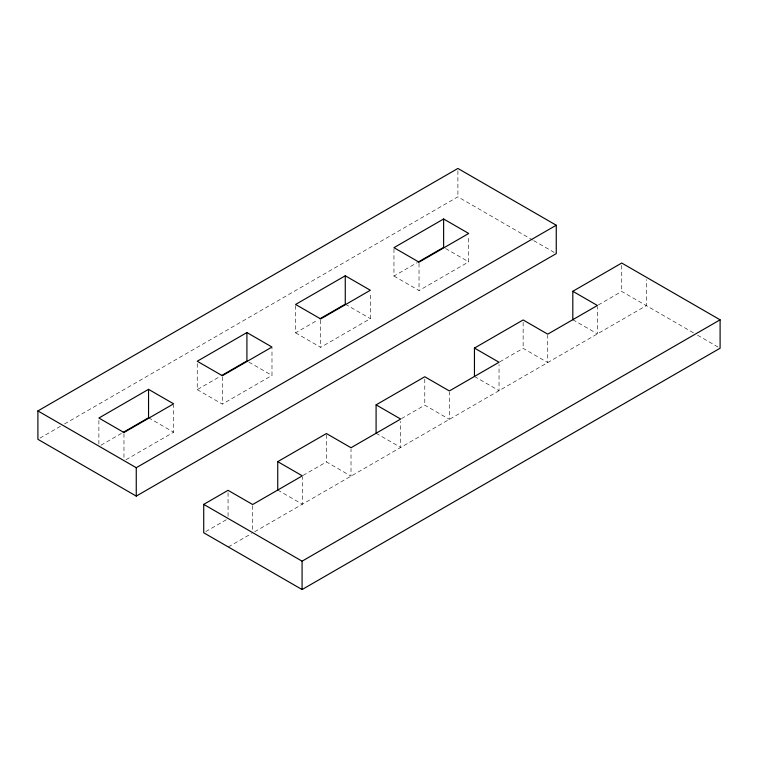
<?xml version="1.0" encoding="UTF-8"?>
<svg xmlns="http://www.w3.org/2000/svg" width="758" height="758" viewBox="0 0 758 758"><rect width="100%" height="100%" fill="white"/><g stroke="black" fill="none" stroke-linecap="round" stroke-linejoin="round"><path stroke-width="0.57" stroke-dasharray="3.79 2.84" d="M39.947 438.133L60.441 426.309M64.534 423.94L457.898 196.834L532.694 240.021M100.909 445.249L122.199 432.96M197.241 363.603L197.241 389.631L220.55 376.167M295.592 305.635L295.592 332.847L317.896 319.971M393.952 248.851L393.952 276.064L417.27 262.6M125.989 459.727L173.629 432.221L173.629 405.009M197.241 389.631L222.321 404.109L271.989 375.437L271.989 348.225M295.592 332.847L320.681 347.325L370.349 318.644L370.349 292.626M393.952 276.064L419.032 290.541L468.709 261.861L468.709 235.833M205.75 531.604L227.049 519.306M303.096 475.399L326.423 461.935L351.011 476.128L351.011 448.916M401.456 418.615L424.783 405.142L449.371 419.345L449.371 392.132M499.806 361.831L523.143 348.358L547.731 362.551L547.731 335.349M598.299 304.972L621.74 291.432L693.466 332.838M228.31 546.973L251.647 533.499M254.688 531.746L646.328 305.626L646.328 279.598M533.717 240.608L556.258 253.617M697.559 335.207L718.053 347.031M572.811 319.686L597.399 333.88L597.399 306.668M445.628 248.539L468.709 261.861M474.451 376.47L499.039 390.664L499.039 364.636M345.269 304.166L370.349 318.644M376.091 433.254L400.688 447.447L400.688 421.42M248.918 362.116L271.989 375.437M277.741 490.038L302.328 504.241L302.328 477.028M148.549 417.743L173.629 432.221M621.74 265.404L621.74 291.432M523.143 322.33L523.143 348.358M457.898 170.806L457.898 196.834M424.783 379.114L424.783 405.142M419.032 263.329L419.032 290.541M326.423 434.722L326.423 461.935M320.681 320.113L320.681 347.325M252.66 505.7L252.66 530.543M228.063 492.691L228.063 516.35M222.321 376.897L222.321 404.109M123.961 433.69L123.961 458.533M98.881 420.387L98.881 444.055"/><path stroke-width="1.14" d="M37.9 410.921L457.898 168.447L556.258 225.23L556.258 253.617L136.26 496.102L37.9 439.318L37.9 410.921L136.26 467.714L556.258 225.23M148.549 389.347L98.881 418.028L123.961 432.505L173.629 403.825L148.549 389.347L148.549 417.743L123.213 432.373M246.909 332.563L197.241 361.234L222.321 375.722L271.989 347.041L246.909 332.563L246.909 360.95L221.563 375.589M345.269 275.779L295.592 304.451L320.681 318.929L370.349 290.257L345.269 275.779L345.269 304.166L319.923 318.796M443.62 218.986L393.952 247.667L419.032 262.145L468.709 233.473L443.62 218.986L443.62 247.383L418.283 262.012M572.811 319.686L572.811 291.29L621.74 263.035L720.1 319.819L720.1 348.216L302.082 589.553L203.722 532.77L203.722 504.383L228.063 490.322L252.66 504.525L302.328 475.844L277.741 461.65L277.741 490.038M277.741 461.65L326.423 433.538L351.011 447.732L400.688 419.06L376.091 404.857L376.091 433.254M376.091 404.857L424.783 376.754L449.371 390.948L499.039 362.267L474.451 348.074L474.451 376.47M474.451 348.074L523.143 319.961L547.731 334.164L597.399 305.483L572.811 291.29M203.722 504.383L302.082 561.166L720.1 319.819M302.082 561.166L302.082 589.553M136.26 467.714L136.26 496.102"/></g></svg>
